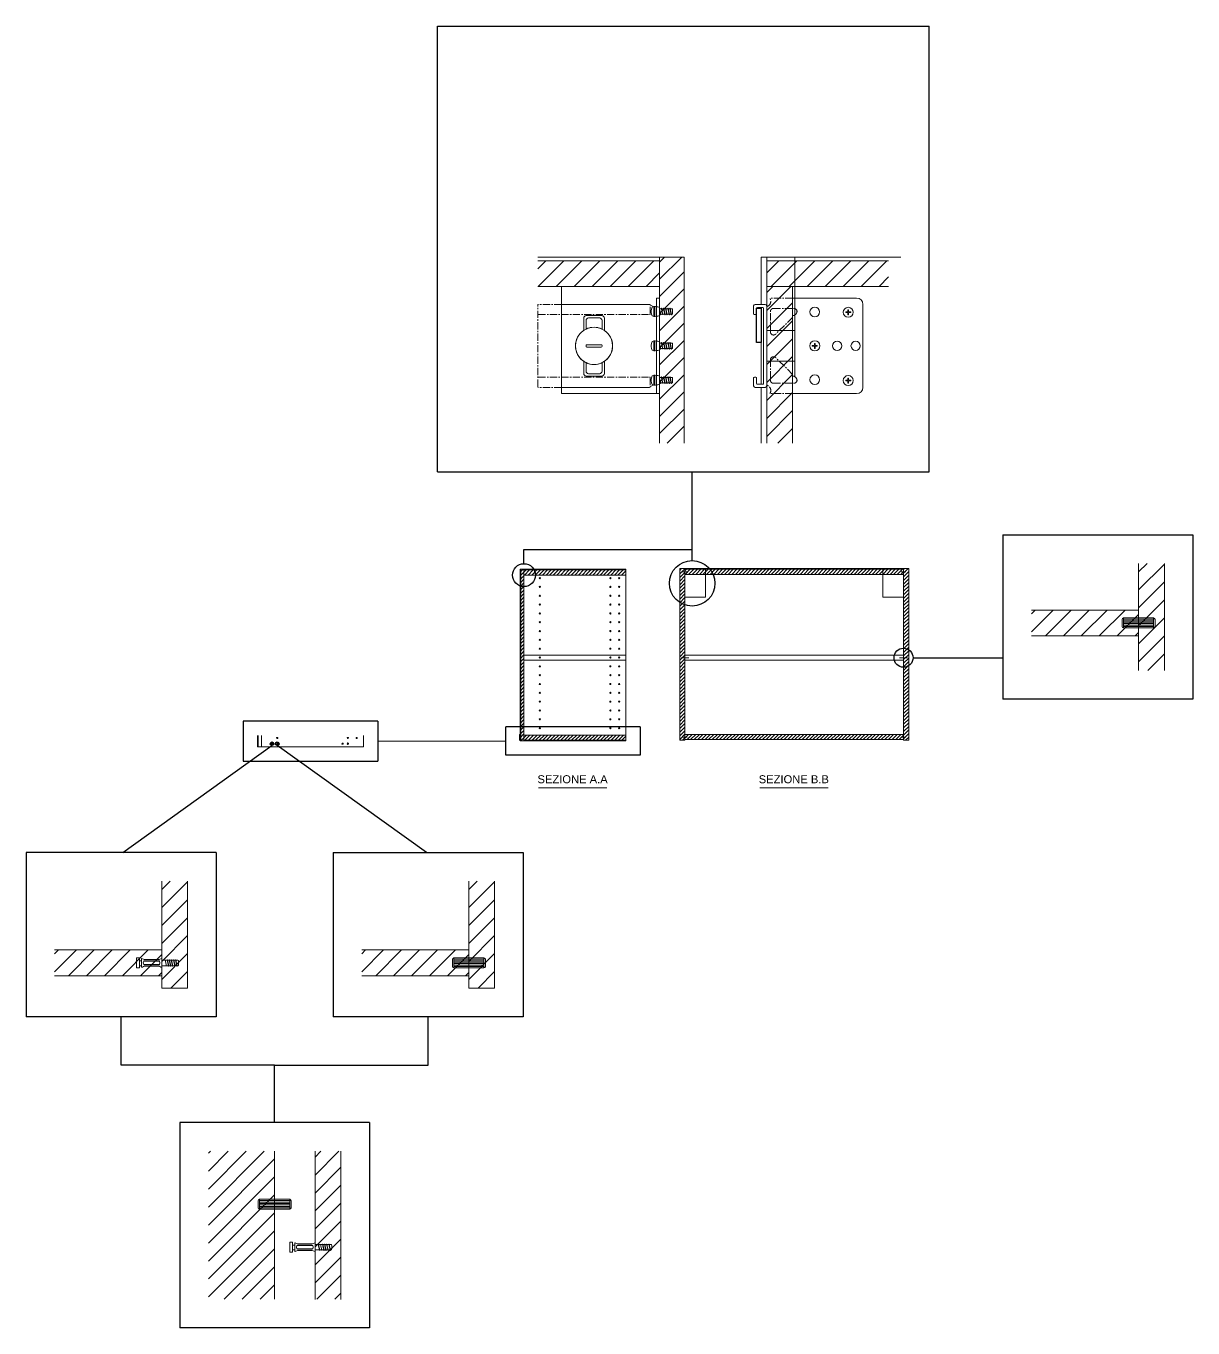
# Model space of a CAD drawing. Header units: millimetres. Extents: x 2291 to 4266, y 1235 to 3038.
# Drawn here: x 2291.2 to 2699.1, y 2127.1 to 2582.1 of the extents above; entities that cross this region are included whole.
import ezdxf

# ---------------------------------------------------------------- set-up
doc = ezdxf.new("R2010")
doc.units = ezdxf.units.MM
doc.linetypes.add('CENTERX2', pattern=[4, 2.5, -0.5, 0.5, -0.5])
for name, color, linetype, lineweight in [('A-FURN', 8, 'Continuous', 18), ('G-ANNO-DIM', 3, 'Continuous', 18), ('meccanismi', 4, 'Continuous', 18), ('viti', 2, 'Continuous', 18)]:
    doc.layers.add(name, color=color, linetype=linetype, lineweight=lineweight)
doc.layers.add('ingrandimenti', color=6, linetype='Continuous', plot=False)
doc.styles.add('underline', font='arial.ttf')
pattern_1 = [(45, (-210.34545, 542.9062), (-0.62861793, 0.62861793), [])]

msp = doc.modelspace()

# ---------------------------------------------------------------- hatches: boundary and pattern name
at = {"layer": 'A-FURN'}
h = msp.add_hatch(dxfattribs=at)
h.set_pattern_fill('ANSI31', color=256, scale=1.4, angle=180)
h.set_pattern_definition([(225, (10871.6223, -11643.5003), (3.1430896, -3.1430896), [])])
h.paths.add_polyline_path([(2470.09, 2500.07), (2470.09, 2491.07), (2512.69, 2491.07), (2512.69, 2500.07)])
h = msp.add_hatch(dxfattribs=at)
h.set_pattern_fill('ANSI31', color=256, scale=1.334375, angle=180)
h.set_pattern_definition([(225, (10479.797, -11342.4277), (2.9957573, -2.9957573), [])])
h.paths.add_polyline_path([(2512.69, 2436.3), (2521.27, 2436.3), (2521.27, 2501.3), (2512.69, 2501.3)])
h = msp.add_hatch(dxfattribs=at)
h.set_pattern_fill('ANSI31', color=256, scale=1.4, angle=180)
h.set_pattern_definition([(225, (10909.061, -11643.5003), (3.1430896, -3.1430896), [])])
h.paths.add_polyline_path([(2592.72, 2500.07), (2592.72, 2491.07), (2550.13, 2491.07), (2550.13, 2500.07)])
h = msp.add_hatch(dxfattribs=at)
h.set_pattern_fill('ANSI31', color=256, scale=1.4, angle=180)
h.set_pattern_definition([(225, (12069.959, -12023.267), (3.1430896, -3.1430896), [])])
h.paths.add_polyline_path([(2550.13, 2436.3), (2559.13, 2436.3), (2559.13, 2491.07), (2550.13, 2491.07)])
h = msp.add_hatch(dxfattribs=at)
h.set_pattern_fill('ANSI31', color=256, scale=1.400002, angle=180)
h.set_pattern_definition([(225, (4987.1424, -550.5668), (3.143094, -3.143094), [])])
h.paths.add_polyline_path([(2680.11, 2394.3), (2680.11, 2366.84), (2680.11, 2356.84), (2689.11, 2356.84), (2689.11, 2394.3)])
h = msp.add_hatch(dxfattribs=at)
h.set_pattern_fill('ANSI31', color=256, scale=0.28)
h.set_pattern_definition(pattern_1)
h.paths.add_polyline_path([(2500.91, 2334.28), (2465.27, 2334.28), (2465.27, 2332.48), (2500.91, 2332.48)])
h.paths.add_polyline_path([(2465.27, 2338.7), (2464.16, 2338.7), (2464.16, 2332.24), (2465.27, 2332.24)])
h.paths.add_polyline_path([(2464.16, 2334.28), (2463.91, 2334.28), (2463.91, 2332.48), (2464.16, 2332.48)])
h.paths.add_polyline_path([(2465.27, 2392.24), (2464.16, 2392.24), (2464.16, 2338.7), (2465.27, 2338.7)])
h = msp.add_hatch(dxfattribs=at)
h.set_pattern_fill('ANSI31', color=256, scale=0.28)
h.set_pattern_definition(pattern_1)
h.paths.add_polyline_path([(2500.91, 2391.99), (2465.27, 2391.99), (2465.27, 2390.19), (2500.91, 2390.19)])
h.paths.add_polyline_path([(2464.16, 2391.99), (2463.91, 2391.99), (2463.91, 2390.19), (2464.16, 2390.19)])
h = msp.add_hatch(dxfattribs=at)
h.set_pattern_fill('ANSI31', color=256, scale=0.28, angle=180)
h.set_pattern_definition([(225, (4269.7287, -512.4301), (0.62861793, -0.62861793), [])])
h.paths.add_polyline_path([(2597.94, 2332.48), (2599.74, 2332.48), (2599.74, 2392.48), (2597.94, 2392.48)])
h.paths.add_polyline_path([(2519.74, 2332.48), (2521.54, 2332.48), (2521.54, 2392.48), (2519.74, 2392.48)])
h = msp.add_hatch(dxfattribs=at)
h.set_pattern_fill('ANSI31', color=256, scale=0.28, angle=180)
h.set_pattern_definition([(225, (4269.7287, -436.4768), (0.62861793, -0.62861793), [])])
h.paths.add_polyline_path([(2521.54, 2390.44), (2521.54, 2392.24), (2597.94, 2392.24), (2597.94, 2390.44), (2575.57, 2390.44)])
h = msp.add_hatch(dxfattribs=at)
h.set_pattern_fill('ANSI31', color=256, scale=1.4, angle=180)
h.set_pattern_definition([(225, (11039.0398, -11756.565), (3.1430896, -3.1430896), [])])
h.paths.add_polyline_path([(2642.65, 2378), (2642.65, 2369), (2680.11, 2369), (2680.11, 2378)])
h = msp.add_hatch(dxfattribs=at)
h.set_pattern_fill('ANSI31', color=256, scale=0.28, angle=180)
h.set_pattern_definition([(225, (4269.7287, -492.3834), (0.62861793, -0.62861793), [])])
h.paths.add_polyline_path([(2521.54, 2334.53), (2521.54, 2332.73), (2597.94, 2332.73), (2597.94, 2334.53), (2575.57, 2334.53)])
h = msp.add_hatch(dxfattribs=at)
h.set_pattern_fill('ANSI31', color=256, scale=1.400002, angle=180)
h.set_pattern_definition([(225, (4645.7406, -661.57), (3.143094, -3.143094), [])])
h.paths.add_polyline_path([(2338.7, 2283.3), (2338.7, 2255.84), (2338.7, 2245.84), (2347.7, 2245.84), (2347.7, 2283.3)])
h = msp.add_hatch(dxfattribs=at)
h.set_pattern_fill('ANSI31', color=256, scale=1.400002, angle=180)
h.set_pattern_definition([(225, (4753.072, -661.57), (3.143094, -3.143094), [])])
h.paths.add_polyline_path([(2446.03, 2283.3), (2446.03, 2255.84), (2446.03, 2245.84), (2455.03, 2245.84), (2455.03, 2283.3)])
h = msp.add_hatch(dxfattribs=at)
h.set_pattern_fill('ANSI31', color=256, scale=1.4, angle=180)
h.set_pattern_definition([(225, (10697.638, -11875.3722), (3.1430896, -3.1430896), [])])
h.paths.add_polyline_path([(2301.24, 2259.2), (2301.24, 2250.2), (2338.7, 2250.2), (2338.7, 2259.2)])
h = msp.add_hatch(dxfattribs=at)
h.set_pattern_fill('ANSI31', color=256, scale=1.4, angle=180)
h.set_pattern_definition([(225, (10804.9693, -11875.3722), (3.1430896, -3.1430896), [])])
h.paths.add_polyline_path([(2408.58, 2259.2), (2408.58, 2250.2), (2446.03, 2250.2), (2446.03, 2259.2)])
h = msp.add_hatch(dxfattribs=at)
h.set_pattern_fill('ANSI31', color=256, scale=1.400002, angle=180)
h.set_pattern_definition([(225, (4604.0754, -799.0815), (3.143094, -3.143094), [])])
h.paths.add_polyline_path([(2355, 2137.14), (2378.14, 2137.14), (2378.14, 2188.9), (2355, 2188.9)])
h = msp.add_hatch(dxfattribs=at)
h.set_pattern_fill('ANSI31', color=256, scale=1.400002, angle=180)
h.set_pattern_definition([(225, (4699.3024, -799.0815), (3.143094, -3.143094), [])])
h.paths.add_polyline_path([(2392.27, 2137.14), (2401.27, 2137.14), (2401.27, 2188.9), (2392.27, 2188.9)])

# ---------------------------------------------------------------- linework, layer by layer
for p, q in [((2512.69, 2500.07), (2470.09, 2500.07)), ((2512.69, 2436.3), (2512.69, 2501.3)), ((2512.69, 2501.3), (2521.27, 2501.3)), ((2521.27, 2436.3), (2521.27, 2501.3)), ((2548.13, 2501.3), (2550.13, 2501.3)), ((2550.13, 2501.3), (2550.13, 2436.3)), ((2550.13, 2500.07), (2592.72, 2500.07)), ((2470.09, 2491.07), (2512.69, 2491.07)), ((2592.72, 2491.07), (2550.13, 2491.07)), ((2680.11, 2356.84), (2680.11, 2394.3)), ((2689.11, 2356.84), (2689.11, 2394.3)), ((2463.91, 2392.24), (2464.16, 2392.24)), ((2464.16, 2392.24), (2464.16, 2332.24)), ((2465.27, 2332.24), (2465.27, 2392.24)), ((2519.74, 2392.48), (2519.74, 2332.48)), ((2519.74, 2392.48), (2521.54, 2392.48)), ((2521.54, 2332.48), (2521.54, 2392.48)), ((2597.94, 2392.24), (2521.54, 2392.24)), ((2521.54, 2390.44), (2597.94, 2390.44)), ((2521.54, 2390.44), (2543.4, 2390.44)), ((2528.74, 2392.48), (2528.74, 2382.48)), ((2597.94, 2332.48), (2597.94, 2392.48)), ((2597.94, 2392.48), (2599.74, 2392.48)), ((2599.74, 2332.48), (2599.74, 2392.48)), ((2528.74, 2382.48), (2521.54, 2382.48)), ((2642.65, 2378), (2680.11, 2378)), ((2680.11, 2369), (2642.65, 2369)), ((2372.4, 2334.18), (2372.4, 2330.2)), ((2373.51, 2330.2), (2373.51, 2334.18)), ((2521.54, 2334.53), (2597.94, 2334.53)), ((2521.54, 2334.53), (2543.4, 2334.53)), ((2519.74, 2332.48), (2521.54, 2332.48)), ((2597.94, 2332.73), (2521.54, 2332.73)), ((2597.94, 2332.48), (2597.94, 2332.68)), ((2597.94, 2332.48), (2599.74, 2332.48)), ((2599.74, 2332.48), (2597.94, 2332.48)), ((2338.7, 2245.84), (2338.7, 2283.3)), ((2347.7, 2245.84), (2347.7, 2283.3)), ((2446.03, 2245.84), (2446.03, 2283.3)), ((2455.03, 2245.84), (2455.03, 2283.3)), ((2301.24, 2259.2), (2338.7, 2259.2)), ((2408.58, 2259.2), (2446.03, 2259.2)), ((2338.7, 2250.2), (2301.24, 2250.2)), ((2446.03, 2250.2), (2408.58, 2250.2)), ((2338.7, 2245.84), (2347.7, 2245.84)), ((2347.7, 2245.84), (2338.7, 2245.84)), ((2446.03, 2245.84), (2455.03, 2245.84)), ((2455.03, 2245.84), (2446.03, 2245.84)), ((2378.14, 2188.9), (2378.14, 2137.14)), ((2392.27, 2137.12), (2392.27, 2188.9)), ((2401.27, 2137.12), (2401.27, 2188.9))]:
    msp.add_line(p, q, dxfattribs=at)
for points in [[(2470.09, 2501.3), (2512.69, 2501.3)], [(2512.69, 2501.3), (2512.69, 2491.77)], [(2512.69, 2501.3), (2512.69, 2491.07)], [(2596.95, 2501.3), (2548.13, 2501.3), (2548.13, 2484.82)], [(2592.72, 2501.3), (2550.13, 2501.3)], [(2559.94, 2486.98), (2559.94, 2501.3)], [(2478.38, 2491.07), (2478.38, 2453.64), (2512.69, 2453.64)], [(2559.13, 2491.07), (2559.13, 2436.3)], [(2559.94, 2475.72), (2559.94, 2486.98), (2559.13, 2486.98)], [(2548.13, 2483.74), (2548.13, 2456.89)], [(2559.13, 2475.72), (2550.13, 2475.72)], [(2559.13, 2464.91), (2550.13, 2464.91)], [(2512.69, 2436.3), (2512.69, 2453.64)], [(2548.13, 2455.81), (2548.13, 2436.3)], [(2680.11, 2366.84), (2680.11, 2394.3)], [(2500.91, 2392.24), (2463.91, 2392.24), (2463.91, 2332.24), (2500.91, 2332.24), (2500.91, 2392.24)], [(2463.91, 2390.19), (2463.91, 2391.99), (2464.16, 2391.99)], [(2464.16, 2390.19), (2463.91, 2390.19), (2463.91, 2390.19)], [(2465.27, 2391.99), (2500.91, 2391.99), (2500.91, 2390.88)], [(2500.91, 2391.99), (2500.91, 2390.19), (2465.27, 2390.19)], [(2521.54, 2392.48), (2597.94, 2392.48)], [(2590.74, 2392.48), (2590.74, 2382.48), (2597.94, 2382.48)], [(2597.94, 2392.48), (2597.94, 2390.48)], [(2521.54, 2332.48), (2521.54, 2382.48)], [(2597.94, 2332.48), (2597.94, 2382.48)], [(2680.11, 2378), (2680.11, 2369)], [(2500.91, 2361.34), (2500.91, 2360.44), (2465.27, 2360.44), (2465.27, 2362.24), (2500.91, 2362.24), (2500.91, 2361.34)], [(2521.54, 2361.34), (2521.54, 2362.24), (2597.94, 2362.24), (2597.94, 2360.44), (2521.54, 2360.44), (2521.54, 2361.34)], [(2372.16, 2334.18), (2372.16, 2330.2), (2409.16, 2330.2), (2409.16, 2334.18)], [(2463.91, 2334.28), (2463.91, 2332.48), (2464.16, 2332.48)], [(2464.16, 2334.28), (2463.91, 2334.28), (2463.91, 2334.28)], [(2500.91, 2332.48), (2500.91, 2334.28), (2465.27, 2334.28)], [(2464.16, 2332.24), (2465.27, 2332.24)], [(2465.27, 2332.48), (2500.91, 2332.48), (2500.91, 2333.59)], [(2521.54, 2332.73), (2521.54, 2332.48)], [(2597.94, 2333.63), (2597.94, 2332.48)], [(2597.94, 2333.63), (2597.94, 2332.73)], [(2446.03, 2255.84), (2446.03, 2283.3)], [(2338.7, 2259.2), (2338.7, 2250.2)], [(2446.03, 2259.2), (2446.03, 2250.2)]]:
    msp.add_lwpolyline(points, dxfattribs=at)
for centre, radius in [((2470.82, 2389.15), 0.216), ((2495.48, 2389.15), 0.216), ((2498.57, 2389.15), 0.216), ((2470.82, 2386.07), 0.216), ((2495.48, 2386.07), 0.216), ((2498.57, 2386.07), 0.216), ((2470.82, 2382.99), 0.216), ((2470.82, 2379.9), 0.216), ((2495.48, 2382.99), 0.216), ((2495.48, 2379.9), 0.216), ((2498.57, 2382.99), 0.216), ((2498.57, 2379.9), 0.216), ((2470.82, 2376.82), 0.216), ((2495.48, 2376.82), 0.216), ((2498.57, 2376.82), 0.216), ((2470.82, 2373.74), 0.216), ((2470.82, 2370.65), 0.216), ((2495.48, 2373.74), 0.216), ((2495.48, 2370.65), 0.216), ((2498.57, 2373.74), 0.216), ((2498.57, 2370.65), 0.216), ((2470.82, 2367.57), 0.216), ((2495.48, 2367.57), 0.216), ((2498.57, 2367.57), 0.216), ((2470.82, 2364.49), 0.216), ((2470.82, 2361.4), 0.216), ((2495.48, 2364.49), 0.216), ((2495.48, 2361.4), 0.216), ((2498.57, 2364.49), 0.216), ((2498.57, 2361.4), 0.216), ((2470.82, 2358.32), 0.216), ((2495.48, 2358.32), 0.216), ((2498.57, 2358.32), 0.216), ((2470.82, 2355.24), 0.216), ((2470.82, 2352.15), 0.216), ((2495.48, 2355.24), 0.216), ((2495.48, 2352.15), 0.216), ((2498.57, 2355.24), 0.216), ((2498.57, 2352.15), 0.216), ((2470.82, 2349.07), 0.216), ((2495.48, 2349.07), 0.216), ((2498.57, 2349.07), 0.216), ((2470.82, 2345.99), 0.216), ((2470.82, 2342.9), 0.216), ((2495.48, 2345.99), 0.216), ((2495.48, 2342.9), 0.216), ((2498.57, 2345.99), 0.216), ((2498.57, 2342.9), 0.216), ((2470.82, 2339.82), 0.216), ((2495.48, 2339.82), 0.216), ((2498.57, 2339.82), 0.216), ((2470.82, 2336.74), 0.216), ((2495.48, 2336.74), 0.216), ((2498.57, 2336.74), 0.216), ((2377.21, 2331.29), 0.247), ((2379.06, 2333.29), 0.216), ((2379.06, 2331.29), 0.216), ((2379.06, 2331.29), 0.216), ((2401.88, 2331.29), 0.216), ((2403.73, 2331.29), 0.247), ((2403.73, 2333.29), 0.216), ((2406.81, 2333.29), 0.216)]:
    msp.add_circle(centre, radius, dxfattribs=at)
at = {"layer": 'Defpoints'}
msp.add_lwpolyline([(2546.61, 2483.46), (2548.13, 2483.46), (2548.13, 2471.52), (2546.61, 2471.52), (2546.61, 2483.46)], dxfattribs=at)
at = {"layer": 'G-ANNO-DIM'}
for p, q in [((2470.4, 2315.9), (2494.29, 2315.9)), ((2547.73, 2315.9), (2571.63, 2315.9))]:
    msp.add_line(p, q, dxfattribs=at)
at = {"layer": 'ingrandimenti'}
for p, q in [((2435.09, 2426.3), (2606.95, 2426.3)), ((2699.11, 2404.3), (2699.11, 2346.84)), ((2414.16, 2332.19), (2458.91, 2332.24)), ((2357.7, 2293.3), (2357.7, 2235.84)), ((2465.03, 2293.3), (2465.03, 2235.84)), ((2411.27, 2198.9), (2411.27, 2127.12))]:
    msp.add_line(p, q, dxfattribs=at)
for points in [[(2435.09, 2426.3), (2435.09, 2582.07), (2606.95, 2582.07)], [(2606.95, 2426.3), (2606.95, 2582.07)], [(2524.06, 2395.29), (2524.06, 2426.3)], [(2632.65, 2404.3), (2632.65, 2346.84)], [(2632.65, 2404.3), (2699.11, 2404.3)], [(2465.27, 2394.19), (2465.27, 2399.19), (2524.06, 2399.19)], [(2601.26, 2361.34), (2632.65, 2361.34)], [(2699.11, 2346.84), (2632.65, 2346.84)], [(2414.16, 2339.18), (2367.16, 2339.18)], [(2367.16, 2339.18), (2367.16, 2325.2)], [(2414.16, 2339.18), (2414.16, 2325.2)], [(2505.91, 2337.24), (2505.91, 2327.24), (2458.91, 2327.24), (2458.91, 2337.24)], [(2505.91, 2337.24), (2458.91, 2337.24)], [(2325.05, 2293.3), (2377.21, 2330.65)], [(2431.23, 2293.3), (2379.06, 2330.65)], [(2367.16, 2325.2), (2414.16, 2325.2)], [(2291.24, 2293.3), (2291.24, 2235.84)], [(2357.7, 2293.3), (2291.24, 2293.3)], [(2398.58, 2293.3), (2398.58, 2235.84)], [(2398.58, 2293.3), (2465.03, 2293.3)], [(2357.7, 2235.84), (2291.24, 2235.84)], [(2378.14, 2218.9), (2324.47, 2218.9), (2324.47, 2235.84)], [(2378.14, 2198.9), (2378.14, 2218.9), (2431.81, 2218.9), (2431.81, 2235.84)], [(2465.03, 2235.84), (2398.58, 2235.84)], [(2345.01, 2198.9), (2345.01, 2127.12)], [(2411.27, 2198.9), (2345.01, 2198.9)], [(2411.27, 2127.12), (2345.01, 2127.12)]]:
    msp.add_lwpolyline(points, dxfattribs=at)
for centre, radius in [((2465.27, 2390.19), 4), ((2524.06, 2387.34), 7.95), ((2597.94, 2361.34), 3.32), ((2377.21, 2331.29), 0.642), ((2379.06, 2331.29), 0.642)]:
    msp.add_circle(centre, radius, dxfattribs=at)
at = {"layer": 'meccanismi'}
for p, q in [((2509.17, 2484.82), (2478.38, 2484.82)), ((2511.61, 2486.98), (2511.61, 2456.6)), ((2512.69, 2486.98), (2511.61, 2486.98)), ((2512.69, 2486.98), (2511.61, 2486.98)), ((2512.69, 2453.64), (2512.69, 2486.98)), ((2545.53, 2481.5), (2545.53, 2484.28)), ((2549.58, 2484.82), (2546.07, 2484.82)), ((2549.58, 2484.82), (2547.42, 2484.82)), ((2550.13, 2456.35), (2550.13, 2484.28)), ((2581.56, 2486.98), (2559.13, 2486.98)), ((2583.72, 2470.31), (2583.72, 2484.82)), ((2486.16, 2480.06), (2486.16, 2475.72)), ((2493.37, 2480.06), (2493.37, 2475.72)), ((2546.34, 2481.23), (2545.8, 2481.23)), ((2545.8, 2481.23), (2546.34, 2481.23)), ((2546.61, 2481.5), (2546.61, 2483.46)), ((2546.88, 2483.74), (2548.77, 2483.74)), ((2549.04, 2457.16), (2549.04, 2483.46)), ((2486.97, 2479.25), (2486.97, 2476.18)), ((2492.56, 2479.25), (2492.56, 2476.18)), ((2489.77, 2470.72), (2487.22, 2470.72)), ((2489.77, 2470.72), (2492.32, 2470.72)), ((2583.72, 2470.31), (2583.72, 2455.81)), ((2486.16, 2460.57), (2486.16, 2464.91)), ((2486.97, 2461.38), (2486.97, 2464.45)), ((2492.56, 2461.38), (2492.56, 2464.45)), ((2493.37, 2460.57), (2493.37, 2464.91)), ((2545.53, 2459.13), (2545.53, 2456.35)), ((2546.34, 2459.4), (2545.8, 2459.4)), ((2545.8, 2459.4), (2546.34, 2459.4)), ((2546.61, 2459.13), (2546.61, 2457.16)), ((2546.88, 2456.89), (2548.77, 2456.89)), ((2509.17, 2455.81), (2478.38, 2455.81)), ((2511.61, 2456.6), (2511.61, 2453.64)), ((2512.69, 2453.64), (2511.61, 2453.64)), ((2511.61, 2453.64), (2512.69, 2453.64)), ((2549.58, 2455.81), (2546.07, 2455.81)), ((2581.56, 2453.64), (2559.13, 2453.64)), ((2463.71, 2334.48), (2464.16, 2334.48)), ((2464.16, 2334.28), (2464.16, 2334.48))]:
    msp.add_line(p, q, dxfattribs=at)
at = {"layer": 'meccanismi', "linetype": 'CENTERX2'}
for points in [[(2470.09, 2456.08), (2470.09, 2484.55)], [(2478.38, 2484.82), (2470.36, 2484.82)], [(2509.44, 2481.5), (2509.44, 2484.55)], [(2559.13, 2486.98), (2551.21, 2486.98)], [(2470.36, 2481.23), (2509.17, 2481.23)], [(2470.36, 2459.4), (2509.17, 2459.4)], [(2509.44, 2459.13), (2509.44, 2456.08)], [(2478.38, 2455.81), (2470.36, 2455.81)], [(2559.13, 2453.64), (2551.21, 2453.64)]]:
    msp.add_lwpolyline(points, dxfattribs=at)
at = {"layer": 'meccanismi'}
for points in [[(2492.56, 2480.87), (2486.97, 2480.87)], [(2491.75, 2480.06), (2487.78, 2480.06)], [(2559.13, 2459.76), (2559.13, 2480.87)], [(2559.13, 2480.87), (2559.94, 2480.87), (2559.94, 2459.76), (2559.13, 2459.76)], [(2559.13, 2475.72), (2559.94, 2475.72)], [(2486.97, 2470.48), (2486.97, 2470.15)], [(2492.56, 2470.48), (2492.56, 2470.15)], [(2489.77, 2469.91), (2487.22, 2469.91)], [(2489.77, 2469.91), (2492.32, 2469.91)], [(2559.13, 2464.91), (2559.94, 2464.91)], [(2492.56, 2459.76), (2486.97, 2459.76)], [(2491.75, 2460.57), (2487.78, 2460.57)], [(2559.13, 2459.76), (2559.94, 2459.76)], [(2559.94, 2459.76), (2559.13, 2459.76)], [(2463.71, 2332.48), (2463.71, 2334.48)], [(2463.91, 2334.28), (2463.91, 2332.48), (2463.71, 2332.48)], [(2464.16, 2334.28), (2463.91, 2334.28)]]:
    msp.add_lwpolyline(points, dxfattribs=at)
at = {"layer": 'meccanismi', "linetype": 'CENTERX2'}
for points in [[(2559.13, 2480.27), (2553.27, 2474.42, -0.668179), (2551.42, 2475.18), (2551.42, 2482.31, -0.414214), (2552.5, 2483.4), (2559.63, 2483.4, -0.668179), (2560.4, 2481.55), (2559.72, 2480.87)], [(2559.13, 2460.35), (2553.27, 2466.21, 0.668179), (2551.42, 2465.44), (2551.42, 2458.31, 0.414214), (2552.5, 2457.23), (2559.63, 2457.23, 0.668179), (2560.4, 2459.08), (2559.72, 2459.76)]]:
    msp.add_lwpolyline(points, format="xyb", dxfattribs=at)
at = {"layer": 'meccanismi'}
for centre, radius in [((2566.93, 2482.17), 1.7), ((2489.77, 2470.31), 6.5), ((2566.93, 2458.46), 1.7)]:
    msp.add_circle(centre, radius, dxfattribs=at)
for centre, radius, start, end in [((2511.09, 2486.64), 2.66, 231.7402, 256.7654), ((2511.09, 2486.64), 2.66, 276.8741, 281.1484), ((2581.56, 2484.82), 2.17, 0, 90), ((2489.77, 2470.31), 6.5, 123.7297, 236.2703), ((2489.77, 2470.31), 6.5, 64.5149, 115.4851), ((2489.77, 2470.31), 6.5, 108.21, 115.4851), ((2489.77, 2470.31), 6.5, 303.7297, 56.2703), ((2574.74, 2470.31), 1.62, 0, 180), ((2581.2, 2470.31), 1.62, 0, 180), ((2574.74, 2470.31), 1.62, 180, 0), ((2581.2, 2470.31), 1.62, 180, 0), ((2489.77, 2470.31), 6.5, 244.5149, 295.4851), ((2489.77, 2470.31), 6.5, 244.5149, 251.79), ((2511.09, 2453.99), 2.66, 103.2348, 128.2606), ((2511.09, 2453.99), 2.66, 78.8513, 83.0788), ((2581.56, 2455.81), 2.17, 270, 0)]:
    msp.add_arc(centre, radius, start, end, dxfattribs=at)
at = {"layer": 'meccanismi', "linetype": 'CENTERX2'}
for centre, start, end in [((2549.59, 2485.9), 286.0939, 33.6806), ((2549.59, 2454.73), 326.3194, 73.9061)]:
    msp.add_arc(centre, 1.95, start, end, dxfattribs=at)
at = {"layer": 'meccanismi'}
for points in [[(2470.09, 2484.55), (2470.09, 2484.68), (2470.24, 2484.82), (2470.36, 2484.82)], [(2509.44, 2484.55), (2509.44, 2484.68), (2509.3, 2484.82), (2509.17, 2484.82)], [(2546.07, 2484.82), (2545.81, 2484.82), (2545.53, 2484.53), (2545.53, 2484.28)], [(2550.13, 2484.28), (2550.13, 2484.53), (2549.84, 2484.82), (2549.58, 2484.82)], [(2486.97, 2480.87), (2486.59, 2480.87), (2486.16, 2480.44), (2486.16, 2480.06)], [(2487.78, 2480.06), (2487.4, 2480.06), (2486.97, 2479.63), (2486.97, 2479.25)], [(2491.75, 2480.06), (2492.13, 2480.06), (2492.56, 2479.63), (2492.56, 2479.25)], [(2492.56, 2480.87), (2492.94, 2480.87), (2493.37, 2480.44), (2493.37, 2480.06)], [(2545.8, 2481.23), (2545.67, 2481.23), (2545.53, 2481.37), (2545.53, 2481.5)], [(2546.61, 2481.5), (2546.61, 2481.37), (2546.46, 2481.23), (2546.34, 2481.23)], [(2546.61, 2483.46), (2546.61, 2483.59), (2546.75, 2483.74), (2546.88, 2483.74)], [(2549.04, 2483.46), (2549.04, 2483.59), (2548.9, 2483.74), (2548.77, 2483.74)], [(2486.97, 2470.48), (2486.97, 2470.59), (2487.1, 2470.72), (2487.22, 2470.72)], [(2492.56, 2470.48), (2492.56, 2470.59), (2492.43, 2470.72), (2492.32, 2470.72)], [(2486.97, 2470.15), (2486.97, 2470.04), (2487.1, 2469.91), (2487.22, 2469.91)], [(2492.56, 2470.15), (2492.56, 2470.04), (2492.43, 2469.91), (2492.32, 2469.91)], [(2487.78, 2460.57), (2487.4, 2460.57), (2486.97, 2461), (2486.97, 2461.38)], [(2491.75, 2460.57), (2492.13, 2460.57), (2492.56, 2461), (2492.56, 2461.38)], [(2486.97, 2459.76), (2486.59, 2459.76), (2486.16, 2460.19), (2486.16, 2460.57)], [(2492.56, 2459.76), (2492.94, 2459.76), (2493.37, 2460.19), (2493.37, 2460.57)], [(2545.8, 2459.4), (2545.67, 2459.4), (2545.53, 2459.25), (2545.53, 2459.13)], [(2546.61, 2459.13), (2546.61, 2459.25), (2546.46, 2459.4), (2546.34, 2459.4)], [(2546.61, 2457.16), (2546.61, 2457.04), (2546.75, 2456.89), (2546.88, 2456.89)], [(2549.04, 2457.16), (2549.04, 2457.04), (2548.9, 2456.89), (2548.77, 2456.89)], [(2470.36, 2455.81), (2470.24, 2455.81), (2470.09, 2455.95), (2470.09, 2456.08)], [(2509.17, 2455.81), (2509.3, 2455.81), (2509.44, 2455.95), (2509.44, 2456.08)], [(2546.07, 2455.81), (2545.81, 2455.81), (2545.53, 2456.1), (2545.53, 2456.35)], [(2550.13, 2456.35), (2550.13, 2456.1), (2549.84, 2455.81), (2549.58, 2455.81)]]:
    msp.add_open_spline(points, degree=3, dxfattribs=at)
at = {"layer": 'meccanismi', "linetype": 'CENTERX2'}
for points in [[(2470.36, 2481.23), (2470.24, 2481.23), (2470.09, 2481.37), (2470.09, 2481.5)], [(2509.17, 2481.23), (2509.3, 2481.23), (2509.44, 2481.37), (2509.44, 2481.5)], [(2470.09, 2459.13), (2470.09, 2459.25), (2470.24, 2459.4), (2470.36, 2459.4)], [(2509.44, 2459.13), (2509.44, 2459.25), (2509.3, 2459.4), (2509.17, 2459.4)]]:
    msp.add_open_spline(points, degree=3, dxfattribs=at)
at = {"layer": 'viti'}
for p, q in [((2510.64, 2480.56), (2510.64, 2484.06)), ((2511.08, 2484.06), (2510.64, 2484.06)), ((2511.07, 2480.56), (2511.07, 2484.06)), ((2511.05, 2480.56), (2510.64, 2480.56)), ((2512.69, 2481.1), (2512.69, 2483.53)), ((2512.69, 2483.28), (2517.09, 2483.28)), ((2512.69, 2483.16), (2513.11, 2481.2)), ((2512.69, 2482.69), (2513.01, 2481.2)), ((2512.69, 2481.35), (2517.09, 2481.35)), ((2513.08, 2481.35), (2513.73, 2481.35)), ((2513.28, 2483.43), (2513.76, 2481.2)), ((2513.38, 2483.43), (2513.86, 2481.2)), ((2513.83, 2481.35), (2514.48, 2481.35)), ((2514.03, 2483.43), (2514.51, 2481.2)), ((2514.13, 2483.43), (2514.61, 2481.2)), ((2514.58, 2481.35), (2515.23, 2481.35)), ((2514.79, 2483.43), (2515.27, 2481.2)), ((2514.89, 2483.43), (2515.37, 2481.2)), ((2515.33, 2481.35), (2515.99, 2481.35)), ((2515.54, 2483.43), (2516.02, 2481.2)), ((2515.64, 2483.43), (2516.12, 2481.2)), ((2516.09, 2481.35), (2516.74, 2481.35)), ((2516.29, 2483.43), (2516.77, 2481.2)), ((2516.39, 2483.43), (2516.87, 2481.2)), ((2517.19, 2481.45), (2517.19, 2483.18)), ((2577.74, 2482.17), (2578.49, 2482.17)), ((2577.74, 2481.92), (2578.49, 2481.92)), ((2578.49, 2482.17), (2578.49, 2482.92)), ((2578.49, 2481.17), (2578.49, 2481.92)), ((2578.74, 2482.17), (2578.74, 2482.92)), ((2578.74, 2482.17), (2579.49, 2482.17)), ((2578.74, 2481.17), (2578.74, 2481.92)), ((2578.74, 2481.92), (2579.49, 2481.92)), ((2510.64, 2468.56), (2510.64, 2472.06)), ((2511.08, 2472.06), (2510.64, 2472.06)), ((2511.07, 2468.57), (2511.07, 2472.06)), ((2512.69, 2469.1), (2512.69, 2471.53)), ((2512.69, 2471.28), (2517.09, 2471.28)), ((2512.69, 2471.16), (2513.11, 2469.2)), ((2512.69, 2470.69), (2513.01, 2469.2)), ((2513.28, 2471.43), (2513.76, 2469.2)), ((2513.38, 2471.43), (2513.86, 2469.2)), ((2514.03, 2471.43), (2514.51, 2469.2)), ((2514.13, 2471.43), (2514.61, 2469.2)), ((2514.79, 2471.43), (2515.27, 2469.2)), ((2514.89, 2471.43), (2515.37, 2469.2)), ((2515.54, 2471.43), (2516.02, 2469.2)), ((2515.64, 2471.43), (2516.12, 2469.2)), ((2516.29, 2471.43), (2516.77, 2469.2)), ((2516.39, 2471.43), (2516.87, 2469.2)), ((2517.19, 2469.45), (2517.19, 2471.18)), ((2566.05, 2470.44), (2566.8, 2470.44)), ((2566.8, 2470.44), (2566.8, 2471.19)), ((2567.05, 2470.44), (2567.05, 2471.19)), ((2567.05, 2470.44), (2567.8, 2470.44)), ((2511.05, 2468.56), (2510.64, 2468.56)), ((2512.69, 2469.35), (2517.09, 2469.35)), ((2513.08, 2469.35), (2513.73, 2469.35)), ((2513.83, 2469.35), (2514.48, 2469.35)), ((2514.58, 2469.35), (2515.23, 2469.35)), ((2515.33, 2469.35), (2515.99, 2469.35)), ((2516.09, 2469.35), (2516.74, 2469.35)), ((2566.05, 2470.19), (2566.8, 2470.19)), ((2566.8, 2469.44), (2566.8, 2470.19)), ((2567.05, 2469.44), (2567.05, 2470.19)), ((2567.05, 2470.19), (2567.8, 2470.19)), ((2510.64, 2456.56), (2510.64, 2460.06)), ((2511.08, 2460.06), (2510.64, 2460.06)), ((2511.07, 2456.57), (2511.07, 2460.06)), ((2512.69, 2457.1), (2512.69, 2459.53)), ((2512.69, 2459.28), (2517.09, 2459.28)), ((2512.69, 2459.16), (2513.11, 2457.2)), ((2512.69, 2458.69), (2513.01, 2457.2)), ((2512.69, 2457.35), (2517.09, 2457.35)), ((2513.08, 2457.35), (2513.73, 2457.35)), ((2513.28, 2459.43), (2513.76, 2457.2)), ((2513.38, 2459.43), (2513.86, 2457.2)), ((2513.83, 2457.35), (2514.48, 2457.35)), ((2514.03, 2459.43), (2514.51, 2457.2)), ((2514.13, 2459.43), (2514.61, 2457.2)), ((2514.58, 2457.35), (2515.23, 2457.35)), ((2514.79, 2459.43), (2515.27, 2457.2)), ((2514.89, 2459.43), (2515.37, 2457.2)), ((2515.33, 2457.35), (2515.99, 2457.35)), ((2515.54, 2459.43), (2516.02, 2457.2)), ((2515.64, 2459.43), (2516.12, 2457.2)), ((2516.09, 2457.35), (2516.74, 2457.35)), ((2516.29, 2459.43), (2516.77, 2457.2)), ((2516.39, 2459.43), (2516.87, 2457.2)), ((2517.19, 2457.45), (2517.19, 2459.18)), ((2577.74, 2458.31), (2578.49, 2458.31)), ((2577.74, 2458.06), (2578.49, 2458.06)), ((2578.49, 2458.31), (2578.49, 2459.06)), ((2578.49, 2457.31), (2578.49, 2458.06)), ((2578.74, 2458.31), (2578.74, 2459.06)), ((2578.74, 2458.31), (2579.49, 2458.31)), ((2578.74, 2457.31), (2578.74, 2458.06)), ((2578.74, 2458.06), (2579.49, 2458.06)), ((2511.05, 2456.56), (2510.64, 2456.56)), ((2520.74, 2391.34), (2522.34, 2391.34)), ((2597.14, 2391.34), (2598.74, 2391.34)), ((2377.04, 2331.12), (2377.39, 2331.47)), ((2403.56, 2331.12), (2403.91, 2331.47)), ((2520.74, 2333.63), (2522.34, 2333.63)), ((2597.14, 2333.63), (2598.74, 2333.63)), ((2329.89, 2252.98), (2329.89, 2256.41)), ((2330.87, 2256.41), (2329.89, 2256.41)), ((2330.87, 2252.98), (2329.89, 2252.98)), ((2330.87, 2254.7), (2330.87, 2256.41)), ((2331.6, 2255.4), (2330.87, 2255.4)), ((2330.87, 2254.7), (2330.87, 2252.98)), ((2331.6, 2253.72), (2330.87, 2253.72)), ((2337.72, 2255.89), (2332.58, 2255.89)), ((2332.58, 2255.4), (2337.72, 2255.4)), ((2332.58, 2255.25), (2337.72, 2255.25)), ((2332.58, 2254.14), (2337.72, 2254.14)), ((2332.58, 2254), (2337.72, 2254)), ((2337.72, 2253.51), (2332.58, 2253.51)), ((2338.7, 2253.72), (2340.26, 2253.72)), ((2338.71, 2255.68), (2339.84, 2255.67)), ((2339.82, 2255.77), (2340.29, 2253.57)), ((2339.92, 2255.77), (2340.39, 2253.57)), ((2339.94, 2255.67), (2340.57, 2255.67)), ((2340.36, 2253.72), (2340.99, 2253.72)), ((2340.55, 2255.77), (2341.02, 2253.57)), ((2340.65, 2255.76), (2341.12, 2253.57)), ((2340.67, 2255.67), (2341.31, 2255.67)), ((2341.09, 2253.72), (2341.73, 2253.72)), ((2341.29, 2255.77), (2341.76, 2253.57)), ((2341.39, 2255.77), (2341.86, 2253.57)), ((2341.41, 2255.67), (2342.04, 2255.66)), ((2341.82, 2253.72), (2342.46, 2253.72)), ((2342.02, 2255.76), (2342.49, 2253.56)), ((2342.12, 2255.76), (2342.59, 2253.56)), ((2342.14, 2255.66), (2342.78, 2255.66)), ((2342.56, 2253.72), (2343.2, 2253.72)), ((2342.76, 2255.76), (2343.23, 2253.56)), ((2342.86, 2255.76), (2343.33, 2253.56)), ((2342.88, 2255.66), (2343.52, 2255.66)), ((2343.29, 2253.72), (2343.93, 2253.72)), ((2343.49, 2255.77), (2343.96, 2253.57)), ((2343.59, 2255.77), (2344.06, 2253.57)), ((2343.61, 2255.66), (2344.28, 2255.66)), ((2344.03, 2253.72), (2344.28, 2253.72)), ((2344.58, 2255.19), (2344.58, 2254.7)), ((2344.58, 2254.69), (2344.58, 2254.2)), ((2372.39, 2169.11), (2372.39, 2169.02)), ((2383.45, 2153.64), (2383.45, 2157.07)), ((2384.43, 2157.07), (2383.45, 2157.07)), ((2384.43, 2155.36), (2384.43, 2157.07)), ((2391.29, 2156.55), (2386.14, 2156.55)), ((2384.43, 2153.64), (2383.45, 2153.64)), ((2385.16, 2156.06), (2384.43, 2156.06)), ((2384.43, 2155.36), (2384.43, 2153.64)), ((2385.16, 2154.38), (2384.43, 2154.38)), ((2386.14, 2156.06), (2391.29, 2156.06)), ((2386.14, 2155.91), (2391.29, 2155.91)), ((2386.14, 2154.8), (2391.29, 2154.8)), ((2386.14, 2154.66), (2391.29, 2154.66)), ((2391.29, 2154.17), (2386.14, 2154.17)), ((2392.27, 2156.34), (2393.4, 2156.33)), ((2392.27, 2154.38), (2393.82, 2154.38)), ((2393.38, 2156.43), (2393.85, 2154.23)), ((2393.48, 2156.43), (2393.95, 2154.23)), ((2393.5, 2156.33), (2394.14, 2156.33)), ((2393.92, 2154.38), (2394.55, 2154.38)), ((2394.12, 2156.43), (2394.59, 2154.23)), ((2394.21, 2156.43), (2394.68, 2154.23)), ((2394.23, 2156.33), (2394.87, 2156.33)), ((2394.65, 2154.38), (2395.29, 2154.38)), ((2394.85, 2156.43), (2395.32, 2154.23)), ((2394.95, 2156.43), (2395.42, 2154.23)), ((2394.97, 2156.33), (2395.61, 2156.33)), ((2395.39, 2154.38), (2396.02, 2154.38)), ((2395.59, 2156.42), (2396.06, 2154.22)), ((2395.68, 2156.42), (2396.15, 2154.22)), ((2395.7, 2156.33), (2396.34, 2156.32)), ((2396.12, 2154.38), (2396.76, 2154.38)), ((2396.32, 2156.42), (2396.79, 2154.22)), ((2396.42, 2156.42), (2396.89, 2154.22)), ((2396.44, 2156.32), (2397.08, 2156.32)), ((2396.86, 2154.38), (2397.49, 2154.38)), ((2397.06, 2156.43), (2397.53, 2154.23)), ((2397.15, 2156.43), (2397.62, 2154.23)), ((2397.18, 2156.32), (2397.84, 2156.32)), ((2397.59, 2154.38), (2397.84, 2154.38)), ((2398.14, 2155.85), (2398.14, 2155.36)), ((2398.14, 2155.35), (2398.14, 2154.86))]:
    msp.add_line(p, q, dxfattribs=at)
at = {"layer": 'viti', "color": 11, "true_color": 0xf27172}
for p, q in [((2674.86, 2371.75), (2674.86, 2375.25)), ((2674.86, 2375.25), (2685.36, 2375.25)), ((2685.36, 2371.75), (2685.36, 2375.25)), ((2674.36, 2374.74), (2674.36, 2372.25)), ((2674.36, 2372.25), (2674.36, 2372.17)), ((2685.36, 2374.75), (2674.86, 2374.75)), ((2674.86, 2374.25), (2685.36, 2374.25)), ((2685.36, 2373.75), (2674.86, 2373.75)), ((2674.86, 2373.25), (2685.36, 2373.25)), ((2685.36, 2372.75), (2674.86, 2372.75)), ((2674.86, 2372.25), (2685.36, 2372.25)), ((2674.86, 2371.75), (2685.36, 2371.75)), ((2685.86, 2374.74), (2685.86, 2372.25)), ((2470.67, 2361.25), (2470.97, 2361.56)), ((2470.97, 2361.25), (2470.67, 2361.56)), ((2498.42, 2361.25), (2498.72, 2361.56)), ((2498.72, 2361.25), (2498.42, 2361.56)), ((2520.17, 2361.34), (2522.92, 2361.34)), ((2596.57, 2361.34), (2599.32, 2361.34)), ((2378.91, 2331.14), (2379.22, 2331.45)), ((2379.22, 2331.14), (2378.91, 2331.45)), ((2401.73, 2331.14), (2402.03, 2331.45)), ((2402.03, 2331.14), (2401.73, 2331.45)), ((2440.28, 2255.94), (2440.28, 2253.45)), ((2440.28, 2253.45), (2440.28, 2253.36)), ((2440.78, 2252.95), (2440.78, 2256.45)), ((2440.78, 2256.45), (2451.28, 2256.45)), ((2451.28, 2255.95), (2440.78, 2255.95)), ((2440.78, 2255.45), (2451.28, 2255.45)), ((2451.28, 2254.95), (2440.78, 2254.95)), ((2440.78, 2254.45), (2451.28, 2254.45)), ((2451.28, 2253.95), (2440.78, 2253.95)), ((2440.78, 2253.45), (2451.28, 2253.45)), ((2440.78, 2252.95), (2451.28, 2252.95)), ((2451.28, 2252.95), (2451.28, 2256.45)), ((2451.78, 2255.94), (2451.78, 2253.45)), ((2372.39, 2171.6), (2372.39, 2169.11)), ((2372.89, 2168.61), (2372.89, 2172.11)), ((2372.89, 2172.11), (2383.39, 2172.11)), ((2383.39, 2171.61), (2372.89, 2171.61)), ((2372.89, 2171.11), (2383.39, 2171.11)), ((2383.39, 2170.61), (2372.89, 2170.61)), ((2372.89, 2170.11), (2383.39, 2170.11)), ((2383.39, 2168.61), (2383.39, 2172.11)), ((2383.89, 2171.6), (2383.89, 2169.11)), ((2383.39, 2169.61), (2372.89, 2169.61)), ((2372.89, 2169.11), (2383.39, 2169.11)), ((2372.89, 2168.61), (2383.39, 2168.61))]:
    msp.add_line(p, q, dxfattribs=at)
at = {"layer": 'viti'}
for points in [[(2578.49, 2482.17), (2577.74, 2482.17), (2577.74, 2481.92)], [(2578.49, 2482.17), (2578.49, 2482.92), (2578.74, 2482.92)], [(2578.49, 2481.92), (2578.49, 2481.17), (2578.74, 2481.17)], [(2578.74, 2482.17), (2579.49, 2482.17), (2579.49, 2481.92)], [(2566.8, 2470.44), (2566.05, 2470.44), (2566.05, 2470.19)], [(2566.8, 2470.44), (2566.8, 2471.19), (2567.05, 2471.19)], [(2567.05, 2470.44), (2567.8, 2470.44), (2567.8, 2470.19)], [(2566.8, 2470.19), (2566.8, 2469.44), (2567.05, 2469.44)], [(2578.49, 2458.31), (2577.74, 2458.31), (2577.74, 2458.06)], [(2578.49, 2458.31), (2578.49, 2459.06), (2578.74, 2459.06)], [(2578.49, 2458.06), (2578.49, 2457.31), (2578.74, 2457.31)], [(2578.74, 2458.31), (2579.49, 2458.31), (2579.49, 2458.06)], [(2377.04, 2331.47), (2377.39, 2331.12)], [(2403.56, 2331.47), (2403.91, 2331.12)], [(2331.6, 2254.7), (2331.6, 2256.13)], [(2331.6, 2254.7), (2331.6, 2253.26)], [(2333.32, 2255.4), (2333.32, 2255.4)], [(2333.32, 2254), (2333.32, 2254)], [(2338.7, 2256.13), (2338.7, 2254.7)], [(2338.7, 2253.26), (2338.7, 2254.7)], [(2344.06, 2253.57), (2344.06, 2253.72), (2344.28, 2253.72)], [(2385.16, 2155.36), (2385.16, 2156.79)], [(2392.27, 2156.79), (2392.27, 2155.36)], [(2385.16, 2155.36), (2385.16, 2153.92)], [(2392.27, 2153.92), (2392.27, 2155.36)], [(2397.62, 2154.23), (2397.62, 2154.38), (2397.84, 2154.38)]]:
    msp.add_lwpolyline(points, dxfattribs=at)
for centre in [(2578.61, 2482.04), (2566.93, 2470.31), (2578.61, 2458.19)]:
    msp.add_circle(centre, 1.75, dxfattribs=at)
for centre, start, end in [((2511.05, 2480.66), 270, 288.2952), ((2517.09, 2483.18), 0, 90), ((2517.09, 2481.45), 270, 0), ((2517.09, 2471.18), 0, 90), ((2511.05, 2468.66), 270, 288.2952), ((2517.09, 2469.45), 270, 0), ((2517.09, 2459.18), 0, 90), ((2517.09, 2457.45), 270, 0), ((2511.05, 2456.66), 270, 288.2952)]:
    msp.add_arc(centre, 0.1, start, end, dxfattribs=at)
for points in [[(2509.69, 2482.31), (2509.69, 2482.31), (2509.67, 2484.06), (2510.64, 2484.06)], [(2511.08, 2484.06), (2511.62, 2483.88), (2512.69, 2484.09), (2512.69, 2483.53)], [(2509.69, 2482.31), (2509.69, 2482.31), (2509.67, 2480.56), (2510.64, 2480.56)], [(2512.69, 2481.1), (2512.69, 2480.54), (2511.62, 2480.75), (2511.08, 2480.57)], [(2513.11, 2481.2), (2513.11, 2481.16), (2513.01, 2481.16), (2513.01, 2481.2)], [(2513.38, 2483.43), (2513.37, 2483.46), (2513.27, 2483.46), (2513.28, 2483.43)], [(2513.86, 2481.2), (2513.87, 2481.16), (2513.77, 2481.16), (2513.76, 2481.2)], [(2514.13, 2483.43), (2514.13, 2483.46), (2514.03, 2483.46), (2514.03, 2483.43)], [(2514.61, 2481.2), (2514.62, 2481.16), (2514.52, 2481.16), (2514.51, 2481.2)], [(2514.89, 2483.43), (2514.88, 2483.46), (2514.78, 2483.46), (2514.79, 2483.43)], [(2515.37, 2481.2), (2515.37, 2481.16), (2515.27, 2481.16), (2515.27, 2481.2)], [(2515.64, 2483.43), (2515.63, 2483.46), (2515.53, 2483.46), (2515.54, 2483.43)], [(2516.12, 2481.2), (2516.12, 2481.16), (2516.02, 2481.16), (2516.02, 2481.2)], [(2516.39, 2483.43), (2516.38, 2483.46), (2516.28, 2483.46), (2516.29, 2483.43)], [(2516.87, 2481.2), (2516.88, 2481.16), (2516.78, 2481.16), (2516.77, 2481.2)], [(2509.69, 2470.31), (2509.69, 2470.31), (2509.67, 2472.06), (2510.64, 2472.06)], [(2511.08, 2472.06), (2511.62, 2471.88), (2512.69, 2472.09), (2512.69, 2471.53)], [(2513.38, 2471.43), (2513.37, 2471.46), (2513.27, 2471.46), (2513.28, 2471.43)], [(2514.13, 2471.43), (2514.13, 2471.46), (2514.03, 2471.46), (2514.03, 2471.43)], [(2514.89, 2471.43), (2514.88, 2471.46), (2514.78, 2471.46), (2514.79, 2471.43)], [(2515.64, 2471.43), (2515.63, 2471.46), (2515.53, 2471.46), (2515.54, 2471.43)], [(2516.39, 2471.43), (2516.38, 2471.46), (2516.28, 2471.46), (2516.29, 2471.43)], [(2509.69, 2470.31), (2509.69, 2470.31), (2509.67, 2468.56), (2510.64, 2468.56)], [(2512.69, 2469.1), (2512.69, 2468.54), (2511.62, 2468.75), (2511.08, 2468.57)], [(2513.11, 2469.2), (2513.11, 2469.16), (2513.01, 2469.16), (2513.01, 2469.2)], [(2513.86, 2469.2), (2513.87, 2469.16), (2513.77, 2469.16), (2513.76, 2469.2)], [(2514.61, 2469.2), (2514.62, 2469.16), (2514.52, 2469.16), (2514.51, 2469.2)], [(2515.37, 2469.2), (2515.37, 2469.16), (2515.27, 2469.16), (2515.27, 2469.2)], [(2516.12, 2469.2), (2516.12, 2469.16), (2516.02, 2469.16), (2516.02, 2469.2)], [(2516.87, 2469.2), (2516.88, 2469.16), (2516.78, 2469.16), (2516.77, 2469.2)], [(2509.69, 2458.31), (2509.69, 2458.31), (2509.67, 2460.06), (2510.64, 2460.06)], [(2509.69, 2458.31), (2509.69, 2458.31), (2509.67, 2456.56), (2510.64, 2456.56)], [(2511.08, 2460.06), (2511.62, 2459.88), (2512.69, 2460.09), (2512.69, 2459.53)], [(2512.69, 2457.1), (2512.69, 2456.54), (2511.62, 2456.75), (2511.08, 2456.57)], [(2513.11, 2457.2), (2513.11, 2457.17), (2513.01, 2457.17), (2513.01, 2457.2)], [(2513.38, 2459.43), (2513.37, 2459.46), (2513.27, 2459.46), (2513.28, 2459.43)], [(2513.86, 2457.2), (2513.87, 2457.17), (2513.77, 2457.17), (2513.76, 2457.2)], [(2514.13, 2459.43), (2514.13, 2459.46), (2514.03, 2459.46), (2514.03, 2459.43)], [(2514.61, 2457.2), (2514.62, 2457.17), (2514.52, 2457.17), (2514.51, 2457.2)], [(2514.89, 2459.43), (2514.88, 2459.46), (2514.78, 2459.46), (2514.79, 2459.43)], [(2515.37, 2457.2), (2515.37, 2457.17), (2515.27, 2457.17), (2515.27, 2457.2)], [(2515.64, 2459.43), (2515.63, 2459.46), (2515.53, 2459.46), (2515.54, 2459.43)], [(2516.12, 2457.2), (2516.12, 2457.17), (2516.02, 2457.17), (2516.02, 2457.2)], [(2516.39, 2459.43), (2516.38, 2459.46), (2516.28, 2459.46), (2516.29, 2459.43)], [(2516.87, 2457.2), (2516.88, 2457.17), (2516.78, 2457.17), (2516.77, 2457.2)], [(2332.58, 2255.89), (2332.25, 2255.89), (2331.6, 2256.47), (2331.6, 2256.13)], [(2332.58, 2253.51), (2332.25, 2253.51), (2331.6, 2252.92), (2331.6, 2253.26)], [(2332.24, 2254.7), (2332.29, 2255.21), (2332.41, 2255.4), (2332.58, 2255.4)], [(2332.24, 2254.7), (2332.29, 2254.18), (2332.41, 2254), (2332.58, 2254)], [(2338.7, 2256.13), (2338.7, 2256.47), (2338.06, 2255.89), (2337.72, 2255.89)], [(2338.06, 2254.7), (2338.01, 2255.21), (2337.9, 2255.4), (2337.72, 2255.4)], [(2338.06, 2254.7), (2338.01, 2254.18), (2337.9, 2254), (2337.72, 2254)], [(2338.7, 2253.26), (2338.7, 2252.92), (2338.06, 2253.51), (2337.72, 2253.51)], [(2339.92, 2255.77), (2339.91, 2255.8), (2339.81, 2255.8), (2339.82, 2255.77)], [(2340.39, 2253.57), (2340.39, 2253.54), (2340.3, 2253.54), (2340.29, 2253.57)], [(2340.65, 2255.76), (2340.64, 2255.8), (2340.55, 2255.8), (2340.55, 2255.77)], [(2341.12, 2253.57), (2341.13, 2253.53), (2341.03, 2253.53), (2341.02, 2253.57)], [(2341.39, 2255.77), (2341.38, 2255.8), (2341.28, 2255.8), (2341.29, 2255.77)], [(2341.86, 2253.57), (2341.86, 2253.54), (2341.77, 2253.54), (2341.76, 2253.57)], [(2342.12, 2255.76), (2342.11, 2255.79), (2342.02, 2255.79), (2342.02, 2255.76)], [(2342.59, 2253.56), (2342.6, 2253.53), (2342.5, 2253.53), (2342.49, 2253.56)], [(2342.86, 2255.76), (2342.85, 2255.79), (2342.75, 2255.79), (2342.76, 2255.76)], [(2343.33, 2253.56), (2343.33, 2253.53), (2343.24, 2253.53), (2343.23, 2253.56)], [(2343.59, 2255.77), (2343.58, 2255.8), (2343.49, 2255.8), (2343.49, 2255.77)], [(2344.06, 2253.57), (2344.07, 2253.54), (2343.97, 2253.54), (2343.96, 2253.57)], [(2344.58, 2255.19), (2344.58, 2255.37), (2344.46, 2255.66), (2344.28, 2255.66)], [(2344.58, 2254.2), (2344.58, 2254.01), (2344.47, 2253.72), (2344.28, 2253.72)], [(2386.14, 2156.55), (2385.81, 2156.55), (2385.16, 2157.13), (2385.16, 2156.79)], [(2392.27, 2156.79), (2392.27, 2157.13), (2391.62, 2156.55), (2391.29, 2156.55)], [(2393.48, 2156.43), (2393.47, 2156.46), (2393.37, 2156.46), (2393.38, 2156.43)], [(2394.21, 2156.43), (2394.21, 2156.46), (2394.11, 2156.46), (2394.12, 2156.43)], [(2394.95, 2156.43), (2394.94, 2156.46), (2394.84, 2156.46), (2394.85, 2156.43)], [(2395.68, 2156.42), (2395.68, 2156.45), (2395.58, 2156.45), (2395.59, 2156.42)], [(2396.42, 2156.42), (2396.41, 2156.45), (2396.31, 2156.45), (2396.32, 2156.42)], [(2397.15, 2156.43), (2397.15, 2156.46), (2397.05, 2156.46), (2397.06, 2156.43)], [(2386.14, 2154.17), (2385.81, 2154.17), (2385.16, 2153.59), (2385.16, 2153.92)], [(2385.81, 2155.36), (2385.86, 2155.87), (2385.97, 2156.06), (2386.14, 2156.06)], [(2385.81, 2155.36), (2385.86, 2154.85), (2385.97, 2154.66), (2386.14, 2154.66)], [(2391.62, 2155.36), (2391.57, 2155.87), (2391.46, 2156.06), (2391.29, 2156.06)], [(2391.62, 2155.36), (2391.57, 2154.85), (2391.46, 2154.66), (2391.29, 2154.66)], [(2392.27, 2153.92), (2392.27, 2153.59), (2391.62, 2154.17), (2391.29, 2154.17)], [(2394.68, 2154.23), (2394.69, 2154.2), (2394.59, 2154.2), (2394.59, 2154.23)], [(2395.42, 2154.23), (2395.43, 2154.2), (2395.33, 2154.2), (2395.32, 2154.23)], [(2396.15, 2154.22), (2396.16, 2154.19), (2396.06, 2154.19), (2396.06, 2154.22)], [(2396.89, 2154.22), (2396.9, 2154.19), (2396.8, 2154.19), (2396.79, 2154.22)], [(2397.62, 2154.23), (2397.63, 2154.2), (2397.53, 2154.2), (2397.53, 2154.23)], [(2398.14, 2155.85), (2398.14, 2156.03), (2398.02, 2156.32), (2397.84, 2156.32)], [(2398.14, 2154.86), (2398.14, 2154.67), (2398.03, 2154.38), (2397.84, 2154.38)]]:
    msp.add_open_spline(points, degree=3, dxfattribs=at)
at = {"layer": 'viti', "color": 11, "true_color": 0xf27172}
for points in [[(2674.86, 2375.25), (2674.62, 2375.25), (2674.36, 2374.98), (2674.36, 2374.74)], [(2685.36, 2375.25), (2685.59, 2375.25), (2685.86, 2374.98), (2685.86, 2374.74)], [(2674.36, 2372.25), (2674.36, 2372.02), (2674.62, 2371.75), (2674.86, 2371.75)], [(2685.86, 2372.25), (2685.86, 2372.02), (2685.59, 2371.75), (2685.36, 2371.75)], [(2440.78, 2256.45), (2440.55, 2256.45), (2440.28, 2256.17), (2440.28, 2255.94)], [(2440.28, 2253.45), (2440.28, 2253.21), (2440.55, 2252.95), (2440.78, 2252.95)], [(2451.28, 2256.45), (2451.52, 2256.45), (2451.78, 2256.17), (2451.78, 2255.94)], [(2451.78, 2253.45), (2451.78, 2253.21), (2451.52, 2252.95), (2451.28, 2252.95)], [(2372.89, 2172.11), (2372.65, 2172.11), (2372.39, 2171.84), (2372.39, 2171.6)], [(2383.39, 2172.11), (2383.63, 2172.11), (2383.89, 2171.84), (2383.89, 2171.6)], [(2372.39, 2169.11), (2372.39, 2168.87), (2372.65, 2168.61), (2372.89, 2168.61)], [(2383.89, 2169.11), (2383.89, 2168.87), (2383.63, 2168.61), (2383.39, 2168.61)]]:
    msp.add_open_spline(points, degree=3, dxfattribs=at)

# ---------------------------------------------------------------- texts
at = {"layer": 'G-ANNO-DIM', "style": 'underline'}
for s, p in [('SEZIONE A.A', (2470, 2317.47)), ('SEZIONE B.B', (2547.33, 2317.47))]:
    msp.add_text(s, height=2.7972, dxfattribs=at).set_placement(p)

doc.saveas('drawing.dxf')
